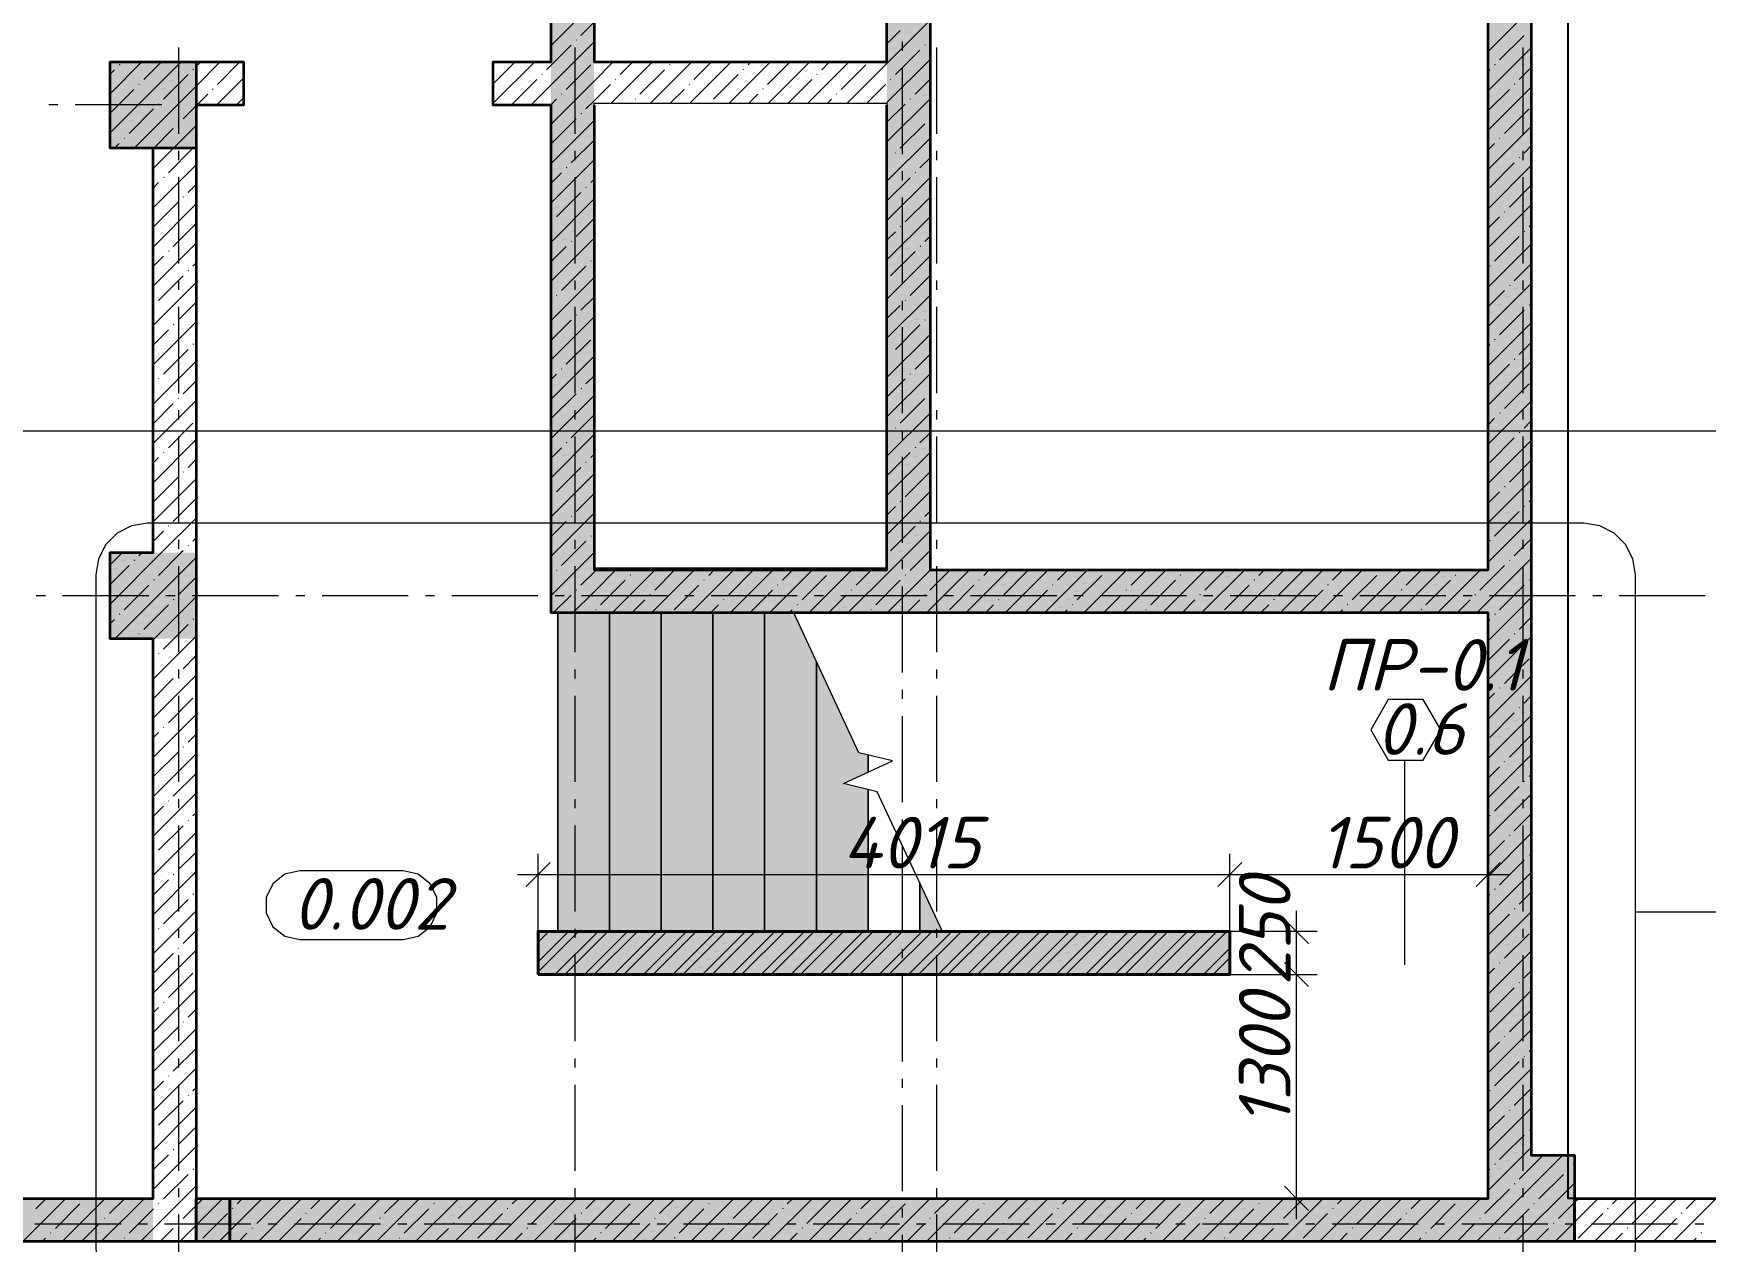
# Model space of a CAD drawing. Header units: millimetres. Extents: x -81576 to 1046824, y -248937 to 691537.
# Drawn here: x 104442 to 114148, y 651940 to 658957 of the extents above; entities that cross this region are included whole.
import ezdxf

# ---------------------------------------------------------------- set-up
doc = ezdxf.new("R2010")
doc.units = ezdxf.units.MM
doc.layers.add('PDF _Геометрия', color=7, linetype='Continuous', true_color=0x1d1d1d)
doc.layers.add('PDF _Сплошная заливка', color=7, linetype='Continuous', true_color=0xffffff)
doc.layers.add('PDF _Текст', color=7, linetype='Continuous')
doc.styles.add('PDF ISOCPEUR Italic', font='isocpeui.ttf')

msp = doc.modelspace()

# ---------------------------------------------------------------- hatches: boundary and pattern name
at = {"layer": 'PDF _Сплошная заливка', "true_color": 0x636466, "transparency": 33554559}
for points in [[(107696, 655591.1), (107696, 659941.1), (107446, 659941.1), (107446, 655591.1)], [(109396, 655841.1), (109646, 655841.1), (109646, 659941.1), (109396, 659941.1)], [(113136, 655841.1), (113136, 659691.1), (112886, 659691.1), (112886, 655841.1)], [(104886, 658290.8), (105386, 658290.8), (105386, 658790.8), (104886, 658790.8)], [(104886, 655441.1), (105386, 655441.1), (105386, 655941.1), (104886, 655941.1)], [(113136, 655591.1), (113136, 655841.1), (107696, 655841.1), (107696, 655591.1)], [(107486, 653741.1), (107786, 653741.1), (107786, 655591.1), (107486, 655591.1)], [(107786, 653741.1), (108086, 653741.1), (108086, 655591.1), (107786, 655591.1)], [(108086, 653741.1), (108386, 653741.1), (108386, 655591.1), (108086, 655591.1)], [(108686, 653741.1), (108686, 655591.1), (108386, 655591.1), (108386, 653741.1)], [(108686, 653741.1), (108986, 653741.1), (108986, 655309.5), (108854.6, 655591.1), (108686, 655591.1)], [(113136, 652441.1), (113136, 655591.1), (112886, 655591.1), (112886, 652441.1)], [(109286, 653741.1), (109286, 654565.7), (109144.4, 654600.1), (109286, 654666.1), (109286, 654766.6), (109233.2, 654779.4), (108986, 655309.5), (108986, 653741.1)], [(109717.3, 653741.1), (109586, 654022.7), (109586, 653741.1)], [(107371, 653491.1), (111386, 653491.1), (111386, 653741.1), (107371, 653741.1)], [(112886, 651941.1), (113386, 651941.1), (113386, 652441.1), (112886, 652441.1)], [(105136, 651941.1), (105136, 652191.1), (97636, 652191.1), (97636, 651941.1)], [(105581, 651941.1), (105581, 652191.1), (105386, 652191.1), (105386, 651941.1)], [(112886, 651941.1), (112886, 652191.1), (105581, 652191.1), (105581, 651941.1)]]:
    msp.add_hatch(color=251, dxfattribs=at).paths.add_polyline_path(points)

# ---------------------------------------------------------------- linework, layer by layer
msp.add_lwpolyline([(120536, 652191.1), (113350.8, 652191.1), (113350.8, 682240), (120536, 682240)], close=True)
at = {"layer": 'PDF _Геометрия', "color": 7, "lineweight": 35}
for points in [[(105136, 658790.8), (105386, 658790.8), (105661, 658790.8), (105661, 658540.8), (105386, 658540.8), (105386, 655941.1), (105386, 655441.1), (105386, 651941.1), (105136, 651941.1), (97636, 651941.1), (97386, 651941.1), (97386, 669191.1)], [(97636, 663940.8), (97636, 652191.1), (105136, 652191.1), (105136, 655441.1), (104886, 655441.1), (104886, 655941.1), (105136, 655941.1), (105136, 658290.8)], [(113136, 659691.1), (113136, 655841.1), (113136, 655591.1), (113136, 652441.1), (113386, 652441.1), (113386, 651941.1), (112886, 651941.1), (105581, 651941.1), (105581, 652191.1), (105581, 651941.1), (105386, 651941.1), (105386, 652191.1), (105581, 652191.1), (112886, 652191.1), (112886, 652441.1), (112886, 655591.1), (107696, 655591.1), (107446, 655591.1), (107446, 658540.8), (107111, 658540.8), (107111, 658790.8), (107446, 658790.8), (107446, 659941.1)], [(107696, 659941.1), (107696, 658790.8), (109396, 658790.8), (109396, 659941.1)], [(107696, 658540.8), (107696, 655841.1), (109396, 655841.1), (109396, 658540.8)], [(162661, 651941.1), (145586, 651941.1), (145086, 651941.1), (145036, 651941.1), (144536, 651941.1), (113386, 651941.1), (113386, 652191.1), (123336, 652191.1)]]:
    msp.add_lwpolyline(points, dxfattribs=at)
at = {"layer": 'PDF _Геометрия', "color": 7, "lineweight": 9}
for points in [[(97388, 663940.8), (97388, 651941.1), (162404, 651941.1), (174336, 651941.1), (174336, 651839.1), (174336, 651831.1), (174336, 639691.1), (174234, 639691.1), (174234, 639693.1)], [(105286, 658374), (105286, 658874)], [(107586, 658374), (107586, 658874)], [(109486, 658856.1), (109486, 658909)], [(109686, 658374), (109686, 658874)], [(113086, 658874), (113086, 658374)], [(109486, 658256.1), (109486, 658756.1)], [(104583.9, 658541.1), (104531, 658541.1)], [(105186, 658541.1), (104683.9, 658541.1)], [(105286, 658221.1), (105286, 658274)], [(107586, 658221.1), (107586, 658274)], [(109686, 658221.1), (109686, 658274)], [(113086, 658274), (113086, 658221.1)], [(105286, 657621.1), (105286, 658121.1)], [(107586, 657621.1), (107586, 658121.1)], [(109486, 658103.2), (109486, 658156.1)], [(109686, 657621.1), (109686, 658121.1)], [(113086, 658121.1), (113086, 657621.1)], [(109486, 657503.2), (109486, 658003.2)], [(105286, 657468.2), (105286, 657521.1)], [(107586, 657468.2), (107586, 657521.1)], [(109686, 657468.2), (109686, 657521.1)], [(113086, 657521.1), (113086, 657468.2)], [(109486, 657350.3), (109486, 657403.2)], [(105286, 656868.2), (105286, 657368.2)], [(107586, 656868.2), (107586, 657368.2)], [(109686, 656868.2), (109686, 657368.2)], [(113086, 657368.2), (113086, 656868.2)], [(109486, 656750.3), (109486, 657250.3)], [(105286, 656715.3), (105286, 656768.2)], [(107586, 656715.3), (107586, 656768.2)], [(109686, 656715.3), (109686, 656768.2)], [(113086, 656768.2), (113086, 656715.3)], [(105286, 656115.3), (105286, 656615.3)], [(107586, 656115.3), (107586, 656615.3)], [(109486, 656597.4), (109486, 656650.3)], [(109686, 656115.3), (109686, 656615.3)], [(113086, 656615.3), (113086, 656115.3)], [(109486, 655997.4), (109486, 656497.4)], [(105286, 655962.4), (105286, 656015.3)], [(107586, 655962.4), (107586, 656015.3)], [(109686, 655962.4), (109686, 656015.3)], [(113086, 656015.3), (113086, 655962.4)], [(105286, 655362.4), (105286, 655862.4)], [(107586, 655362.4), (107586, 655862.4)], [(109486, 655844.4), (109486, 655897.4)], [(109686, 655362.4), (109686, 655862.4)], [(113086, 655862.4), (113086, 655362.4)], [(109486, 655244.4), (109486, 655744.4)], [(104510.9, 655691.1), (104458, 655691.1)], [(105110.9, 655691.1), (104610.9, 655691.1)], [(105263.8, 655691.1), (105210.9, 655691.1)], [(105863.8, 655691.1), (105363.8, 655691.1)], [(106016.7, 655691.1), (105963.8, 655691.1)], [(106616.7, 655691.1), (106116.7, 655691.1)], [(106769.6, 655691.1), (106716.7, 655691.1)], [(107369.6, 655691.1), (106869.6, 655691.1)], [(107522.5, 655691.1), (107469.6, 655691.1)], [(108122.5, 655691.1), (107622.5, 655691.1)], [(108275.5, 655691.1), (108222.5, 655691.1)], [(108875.5, 655691.1), (108375.5, 655691.1)], [(109028.4, 655691.1), (108975.5, 655691.1)], [(109628.4, 655691.1), (109128.4, 655691.1)], [(109781.3, 655691.1), (109728.4, 655691.1)], [(110381.3, 655691.1), (109881.3, 655691.1)], [(110534.2, 655691.1), (110481.3, 655691.1)], [(111134.2, 655691.1), (110634.2, 655691.1)], [(111287.1, 655691.1), (111234.2, 655691.1)], [(111887.1, 655691.1), (111387.1, 655691.1)], [(112040, 655691.1), (111987.1, 655691.1)], [(112640, 655691.1), (112140, 655691.1)], [(112793, 655691.1), (112740, 655691.1)], [(113393, 655691.1), (112893, 655691.1)], [(113545.9, 655691.1), (113493, 655691.1)], [(114145.9, 655691.1), (113645.9, 655691.1)], [(107486, 653741.1), (107486, 655591.1), (107486, 653741.1), (107786, 653741.1), (108086, 653741.1), (108386, 653741.1), (108686, 653741.1), (108986, 653741.1), (109286, 653741.1), (109586, 653741.1), (109717.3, 653741.1), (109338.8, 654552.8), (109144.4, 654600.1), (109427.6, 654732.1), (109233.2, 654779.4), (108854.6, 655591.1), (108686, 655591.1), (108386, 655591.1), (108086, 655591.1), (107786, 655591.1), (107696, 655591.1)], [(105286, 655209.4), (105286, 655262.4)], [(107586, 655209.4), (107586, 655262.4)], [(109686, 655209.4), (109686, 655262.4)], [(113086, 655262.4), (113086, 655209.4)], [(105286, 654609.4), (105286, 655109.4)], [(107586, 654609.4), (107586, 655109.4)], [(109486, 655091.5), (109486, 655144.4)], [(109686, 654609.4), (109686, 655109.4)], [(113086, 655109.4), (113086, 654609.4)], [(109486, 654491.5), (109486, 654991.5)], [(112402.2, 653547.8), (112402.2, 654735.3)], [(105286, 654456.5), (105286, 654509.4)], [(107586, 654456.5), (107586, 654509.4)], [(109686, 654456.5), (109686, 654509.4)], [(113086, 654509.4), (113086, 654456.5)], [(109486, 654338.6), (109486, 654391.5)], [(105286, 653856.5), (105286, 654356.5)], [(107586, 653856.5), (107586, 654356.5)], [(109686, 653856.5), (109686, 654356.5)], [(113086, 654356.5), (113086, 653856.5)], [(107371, 653741.1), (107371, 654072.2), (107371, 654192.2)], [(109486, 653738.6), (109486, 654238.6)], [(111893.5, 653741.1), (111773.5, 653741.1), (111386, 653741.1), (111386, 654072.2), (111386, 654192.2)], [(107441, 654142.2), (107371, 654072.2), (107301, 654002.2)], [(111456, 654142.2), (111386, 654072.2), (111316, 654002.2)], [(112956, 654142.2), (112886, 654072.2), (112816, 654002.2)], [(112886, 654171.1), (112886, 654072.2), (112886, 653952.2)], [(107251, 654072.2), (111386, 654072.2), (113006, 654072.2)], [(111703.5, 653811.1), (111773.5, 653741.1), (111843.5, 653671.1)], [(111773.5, 652071.1), (111773.5, 653491.1), (111773.5, 653861.1)], [(105286, 653703.6), (105286, 653756.5)], [(107586, 653703.6), (107586, 653756.5)], [(109686, 653703.6), (109686, 653756.5)], [(113086, 653756.5), (113086, 653703.6)], [(105286, 653103.6), (105286, 653603.6)], [(107586, 653103.6), (107586, 653603.6)], [(109486, 653585.7), (109486, 653638.6)], [(109686, 653103.6), (109686, 653603.6)], [(113086, 653603.6), (113086, 653103.6)], [(111703.5, 653561.1), (111773.5, 653491.1), (111843.5, 653421.1)], [(109486, 652985.7), (109486, 653485.7)], [(111386, 653491.1), (111773.5, 653491.1), (111893.5, 653491.1)], [(105286, 652950.7), (105286, 653003.6)], [(107586, 652950.7), (107586, 653003.6)], [(109686, 652950.7), (109686, 653003.6)], [(113086, 653003.6), (113086, 652950.7)], [(105286, 652350.7), (105286, 652850.7)], [(107586, 652350.7), (107586, 652850.7)], [(109486, 652832.8), (109486, 652885.7)], [(109686, 652350.7), (109686, 652850.7)], [(113086, 652850.7), (113086, 652350.7)], [(109486, 652232.8), (109486, 652732.8)], [(105286, 652197.8), (105286, 652250.7)], [(107586, 652197.8), (107586, 652250.7)], [(109686, 652197.8), (109686, 652250.7)], [(111703.5, 652261.1), (111773.5, 652191.1), (111843.5, 652121.1)], [(113086, 652250.7), (113086, 652197.8)], [(111674.5, 652191.1), (111773.5, 652191.1), (111893.5, 652191.1)], [(105286, 651597.8), (105286, 652097.8)], [(107586, 651597.8), (107586, 652097.8)], [(109486, 652079.9), (109486, 652132.8)], [(109686, 651597.8), (109686, 652097.8)], [(113086, 652097.8), (113086, 651597.8)], [(104950.3, 652041.1), (104450.3, 652041.1)], [(105103.2, 652041.1), (105050.3, 652041.1)], [(105703.2, 652041.1), (105203.2, 652041.1)], [(105856.1, 652041.1), (105803.2, 652041.1)], [(106456.1, 652041.1), (105956.1, 652041.1)], [(106609.1, 652041.1), (106556.1, 652041.1)], [(107209, 652041.1), (106709, 652041.1)], [(107362, 652041.1), (107309, 652041.1)], [(107962, 652041.1), (107462, 652041.1)], [(108114.9, 652041.1), (108062, 652041.1)], [(108714.9, 652041.1), (108214.9, 652041.1)], [(108867.8, 652041.1), (108814.9, 652041.1)], [(109467.8, 652041.1), (108967.8, 652041.1)], [(109486, 651479.9), (109486, 651979.9)], [(109620.7, 652041.1), (109567.8, 652041.1)], [(110220.7, 652041.1), (109720.7, 652041.1)], [(110373.6, 652041.1), (110320.7, 652041.1)], [(110973.6, 652041.1), (110473.6, 652041.1)], [(111126.6, 652041.1), (111073.6, 652041.1)], [(111726.6, 652041.1), (111226.6, 652041.1)], [(111879.5, 652041.1), (111826.6, 652041.1)], [(112479.5, 652041.1), (111979.5, 652041.1)], [(112632.4, 652041.1), (112579.5, 652041.1)], [(113232.4, 652041.1), (112732.4, 652041.1)], [(113385.3, 652041.1), (113332.4, 652041.1)], [(113985.3, 652041.1), (113485.3, 652041.1)], [(114138.2, 652041.1), (114085.3, 652041.1)]]:
    msp.add_lwpolyline(points, dxfattribs=at)
at = {"layer": 'PDF _Геометрия', "color": 7, "lineweight": 35}
for points in [[(112886, 659691.1), (109646, 659691.1), (109646, 655841.1), (112886, 655841.1)], [(105386, 658790.8), (105386, 658290.8), (104886, 658290.8), (104886, 658790.8)]]:
    msp.add_lwpolyline(points, close=True, dxfattribs=at)
at = {"layer": 'PDF _Геометрия', "lineweight": 9}
for points in [[(107696, 659135.6), (107446, 658885.6)], [(113136, 659101.2), (112886, 658851.2)], [(107696, 659021.6), (107619.8, 658945.4)], [(109646, 659032.7), (109396, 658782.7), (109164.4, 658551.1)], [(109473.1, 658973.9), (109396, 658896.8)], [(113094.2, 658945.4), (112951.7, 658802.9)], [(107696, 658907.5), (107446, 658657.5), (107329.2, 658540.8)], [(107562.8, 658888.4), (107446, 658771.6), (107420.3, 658745.8)], [(107593.7, 658919.3), (107591.3, 658916.9)], [(109587.2, 658859.9), (109444.6, 658717.3)], [(109618.1, 658890.8), (109615.7, 658888.4)], [(109646, 658918.7), (109644.2, 658916.9)], [(113136, 658873.1), (112886, 658623.1)], [(105070.1, 658790.8), (104886, 658606.6)], [(105298.2, 658790.8), (104886, 658378.5)], [(104942.1, 658776.7), (104939.7, 658774.3)], [(105526.3, 658790.8), (105386, 658650.4), (105026.3, 658290.8)], [(105184.2, 658790.8), (105082.2, 658688.8)], [(105369.7, 658748.2), (105367.4, 658745.8)], [(105412.3, 658790.8), (105395.9, 658774.3)], [(105640.4, 658790.8), (105509.9, 658660.3)], [(107123, 658790.8), (107111, 658778.7)], [(107351.1, 658790.8), (107111, 658550.6)], [(107237.1, 658790.8), (107111, 658664.7)], [(107807.3, 658790.8), (107696, 658679.4), (107446, 658429.4)], [(107676.9, 658774.3), (107534.3, 658631.8)], [(108035.4, 658790.8), (107795.8, 658551.1)], [(107921.4, 658790.8), (107847.9, 658717.3)], [(108263.5, 658790.8), (108023.9, 658551.1)], [(108135.4, 658776.7), (108133.1, 658774.3)], [(108491.6, 658790.8), (108252, 658551.1)], [(108377.6, 658790.8), (108275.6, 658688.8)], [(108719.7, 658790.8), (108480.1, 658551.1)], [(108563.1, 658748.2), (108560.8, 658745.8)], [(108605.7, 658790.8), (108589.3, 658774.3)], [(108833.8, 658790.8), (108703.3, 658660.3)], [(108947.8, 658790.8), (108708.2, 658551.1)], [(109175.9, 658790.8), (108936.3, 658551.1)], [(109061.9, 658790.8), (109016.9, 658745.8)], [(109273.6, 658774.3), (109131, 658631.8)], [(109646, 658804.6), (109396, 658554.6), (109392.5, 658551.1)], [(112925.5, 658776.7), (112923.1, 658774.3)], [(113136, 658759.1), (113065.7, 658688.8)], [(104911.2, 658745.8), (104886, 658720.6)], [(105056.1, 658662.7), (105053.7, 658660.3)], [(105338.9, 658717.3), (105196.3, 658574.8)], [(105661, 658697.3), (105504.4, 658540.8)], [(107363.2, 658688.8), (107220.7, 658546.2)], [(107394.1, 658719.7), (107391.7, 658717.3)], [(107790.9, 658660.3), (107696, 658565.4), (107648.4, 658517.7)], [(107821.8, 658691.2), (107819.4, 658688.8)], [(108104.6, 658745.8), (107962, 658603.3)], [(108249.5, 658662.7), (108247.1, 658660.3)], [(108532.2, 658717.3), (108389.7, 658574.8)], [(108959.9, 658688.8), (108822.2, 658551.1)], [(108990.8, 658719.7), (108988.4, 658717.3)], [(109387.6, 658660.3), (109278.4, 658551.1)], [(109418.5, 658691.2), (109416.1, 658688.8)], [(109646, 658690.6), (109558.7, 658603.3)], [(112894.6, 658745.8), (112886, 658737.2)], [(113039.6, 658662.7), (113037.2, 658660.3)], [(105025.2, 658631.8), (104886, 658492.5)], [(105452.9, 658603.3), (105390.4, 658540.8)], [(105483.8, 658634.2), (105481.4, 658631.8)], [(105661, 658583.2), (105624, 658546.2)], [(107477.3, 658574.8), (107446, 658543.5), (107443.3, 658540.8)], [(107508.2, 658605.6), (107505.8, 658603.3)], [(107935.8, 658577.1), (107933.5, 658574.8)], [(108218.6, 658631.8), (108137.9, 658551.1)], [(108646.3, 658603.3), (108594.1, 658551.1)], [(108677.2, 658634.2), (108674.8, 658631.8)], [(109074, 658574.8), (109050.3, 658551.1)], [(109104.9, 658605.6), (109102.5, 658603.3)], [(109646, 658576.5), (109396, 658326.5)], [(109532.5, 658577.1), (109530.2, 658574.8)], [(113136, 658645), (112886, 658395)], [(113008.7, 658631.8), (112886, 658509.1)], [(105139.3, 658517.7), (104996.7, 658375.2)], [(105170.2, 658548.6), (105167.8, 658546.2)], [(105386, 658536.3), (105310.3, 658460.7)], [(107591.3, 658460.7), (107448.8, 658318.1)], [(107622.2, 658491.6), (107619.8, 658489.2)], [(109501.7, 658546.2), (109396, 658440.6)], [(109646, 658462.5), (109644.2, 658460.7)], [(113122.7, 658517.7), (112980.2, 658375.2)], [(105386, 658422.3), (105254.4, 658290.8), (105136, 658172.3)], [(105253.3, 658403.7), (105140.4, 658290.8), (105136, 658286.3)], [(105284.2, 658434.6), (105281.8, 658432.2)], [(107696, 658451.3), (107446, 658201.3)], [(109615.7, 658432.2), (109473.1, 658289.6)], [(113136, 658416.9), (112886, 658166.9)], [(104939.7, 658318.1), (104912.3, 658290.8)], [(104970.6, 658349), (104968.2, 658346.7)], [(105367.4, 658289.6), (105224.8, 658147.1)], [(107696, 658337.3), (107562.8, 658204.1)], [(109646, 658348.4), (109396, 658098.4)], [(109447, 658263.5), (109444.6, 658261.1)], [(112923.1, 658318.1), (112886, 658281)], [(112954, 658349), (112951.7, 658346.7)], [(113136, 658302.9), (113094.2, 658261.1)], [(105386, 658194.2), (105136, 657944.2)], [(107696, 658223.2), (107446, 657973.2)], [(107536.7, 658178), (107534.3, 658175.6)], [(109646, 658234.4), (109587.2, 658175.6)], [(113136, 658188.8), (112886, 657938.8)], [(113037.2, 658204.1), (112894.6, 658061.5)], [(113068.1, 658235), (113065.7, 658232.6)], [(105167.8, 658090), (105136, 658058.2)], [(105198.7, 658120.9), (105196.3, 658118.6)], [(105386, 658080.1), (105338.9, 658033)], [(107505.8, 658147.1), (107446, 658087.3)], [(107696, 658109.2), (107676.9, 658090)], [(109646, 658120.3), (109396, 657870.3)], [(109530.2, 658118.6), (109396, 657984.4)], [(109561.1, 658149.4), (109558.7, 658147.1)], [(113136, 658074.8), (113008.7, 657947.5)], [(105281.8, 657976), (105139.3, 657833.4)], [(105312.7, 658006.9), (105310.3, 658004.5)], [(107696, 657995.1), (107446, 657745.1)], [(107619.8, 658033), (107477.3, 657890.5)], [(107650.7, 658063.9), (107648.4, 658061.5)], [(109644.2, 658004.5), (109501.7, 657861.9)], [(105386, 657966.1), (105136, 657716.1)], [(107696, 657881.1), (107591.3, 657776.4)], [(109646, 657892.2), (109396, 657642.2)], [(113136, 657960.7), (112886, 657710.7)], [(112951.7, 657890.5), (112886, 657824.8)], [(112982.5, 657921.3), (112980.2, 657919)], [(105386, 657852), (105253.3, 657719.4)], [(107451.1, 657864.3), (107448.8, 657861.9)], [(109444.6, 657804.9), (109396, 657756.3)], [(109475.5, 657835.8), (109473.1, 657833.4)], [(109646, 657778.2), (109615.7, 657747.9)], [(113065.7, 657776.4), (112923.1, 657633.9)], [(113096.6, 657807.3), (113094.2, 657804.9)], [(113136, 657846.7), (113122.7, 657833.4)], [(105386, 657738), (105136, 657488)], [(105227.2, 657693.2), (105224.8, 657690.9)], [(107696, 657767), (107446, 657517)], [(107534.3, 657719.4), (107446, 657631.1)], [(107565.2, 657750.3), (107562.8, 657747.9)], [(109558.7, 657690.9), (109416.1, 657548.3)], [(109589.6, 657721.8), (109587.2, 657719.4)], [(113136, 657732.6), (112886, 657482.6)], [(105196.3, 657662.4), (105136, 657602)], [(105386, 657623.9), (105367.4, 657605.3)], [(107648.4, 657605.3), (107505.8, 657462.8)], [(107679.2, 657636.2), (107676.9, 657633.9)], [(109646, 657664.1), (109396, 657414.1)], [(112897, 657607.7), (112894.6, 657605.3)], [(113136, 657618.6), (113037.2, 657519.8)], [(105386, 657509.9), (105136, 657259.9)], [(105310.3, 657548.3), (105167.8, 657405.8)], [(105341.2, 657579.2), (105338.9, 657576.8)], [(107696, 657538.9), (107446, 657288.9)], [(109646, 657550.1), (109530.2, 657434.3)], [(113136, 657504.6), (112886, 657254.6)], [(113011, 657493.7), (113008.7, 657491.3)], [(105386, 657395.8), (105281.8, 657291.7)], [(107448.8, 657405.8), (107446, 657403)], [(107479.7, 657436.6), (107477.3, 657434.3)], [(107696, 657424.9), (107619.8, 657348.7)], [(109646, 657436), (109396, 657186)], [(109504, 657408.1), (109501.7, 657405.8)], [(112980.2, 657462.8), (112886, 657368.6)], [(105141.6, 657379.6), (105139.3, 657377.2)], [(107696, 657310.8), (107446, 657060.8)], [(107562.8, 657291.7), (107446, 657174.9)], [(107593.7, 657322.6), (107591.3, 657320.2)], [(109473.1, 657377.2), (109396, 657300.1)], [(109618.1, 657294.1), (109615.7, 657291.7)], [(109646, 657322), (109644.2, 657320.2)], [(113094.2, 657348.7), (112951.7, 657206.2)], [(113125.1, 657379.6), (113122.7, 657377.2)], [(105386, 657281.8), (105136, 657031.8)], [(105224.8, 657234.7), (105136, 657145.8)], [(105255.7, 657265.6), (105253.3, 657263.2)], [(109646, 657207.9), (109396, 656957.9)], [(109587.2, 657263.2), (109444.6, 657120.6)], [(113136, 657276.5), (112886, 657026.5)], [(105338.9, 657120.6), (105196.3, 656978.1)], [(105369.7, 657151.5), (105367.4, 657149.1)], [(107676.9, 657177.7), (107534.3, 657035.1)], [(112894.6, 657149.1), (112886, 657140.5)], [(112925.5, 657180), (112923.1, 657177.7)], [(113136, 657162.4), (113065.7, 657092.1)], [(105386, 657053.7), (105136, 656803.7)], [(107696, 657082.7), (107446, 656832.7)], [(107508.2, 657008.9), (107505.8, 657006.6)], [(109646, 657093.9), (109558.7, 657006.6)], [(113136, 657048.4), (112886, 656798.4)], [(113008.7, 657035.1), (112886, 656912.4)], [(113039.6, 657066), (113037.2, 657063.6)], [(105139.3, 656921), (105136, 656917.8)], [(105170.2, 656951.9), (105167.8, 656949.6)], [(105386, 656939.7), (105310.3, 656864)], [(107477.3, 656978.1), (107446, 656946.8)], [(107696, 656968.7), (107648.4, 656921)], [(109646, 656979.8), (109396, 656729.8)], [(109501.7, 656949.6), (109396, 656843.9)], [(109532.5, 656980.4), (109530.2, 656978.1)], [(113122.7, 656921), (112980.2, 656778.5)], [(105386, 656825.6), (105136, 656575.6)], [(105253.3, 656807), (105136, 656689.7)], [(105284.2, 656837.9), (105281.8, 656835.5)], [(107696, 656854.6), (107446, 656604.6)], [(107591.3, 656864), (107448.8, 656721.5)], [(107622.2, 656894.9), (107619.8, 656892.5)], [(109615.7, 656835.5), (109473.1, 656692.9)], [(109646, 656865.8), (109644.2, 656864)], [(113136, 656820.3), (112886, 656570.3)], [(107696, 656740.6), (107562.8, 656607.4)], [(109646, 656751.7), (109396, 656501.7)], [(112923.1, 656721.5), (112886, 656684.3)], [(112954, 656752.3), (112951.7, 656750)], [(105367.4, 656692.9), (105224.8, 656550.4)], [(107696, 656626.5), (107446, 656376.5)], [(109447, 656666.8), (109444.6, 656664.4)], [(109646, 656637.7), (109587.2, 656578.9)], [(113068.1, 656638.3), (113065.7, 656635.9)], [(113136, 656706.2), (113094.2, 656664.4)], [(105386, 656597.5), (105136, 656347.5)], [(105198.7, 656524.2), (105196.3, 656521.9)], [(107505.8, 656550.4), (107446, 656490.6)], [(107536.7, 656581.3), (107534.3, 656578.9)], [(109646, 656523.6), (109396, 656273.6)], [(109530.2, 656521.9), (109396, 656387.7)], [(109561.1, 656552.8), (109558.7, 656550.4)], [(113136, 656592.2), (112886, 656342.2)], [(113037.2, 656607.4), (112894.6, 656464.8)], [(105167.8, 656493.4), (105136, 656461.6)], [(105386, 656483.5), (105338.9, 656436.3)], [(107619.8, 656436.3), (107477.3, 656293.8)], [(107650.7, 656467.2), (107648.4, 656464.8)], [(107696, 656512.5), (107676.9, 656493.4)], [(113136, 656478.1), (113008.7, 656350.8)], [(105386, 656369.4), (105136, 656119.4)], [(105281.8, 656379.3), (105139.3, 656236.7)], [(105312.7, 656410.2), (105310.3, 656407.8)], [(107696, 656398.4), (107446, 656148.4)], [(109644.2, 656407.8), (109501.7, 656265.3)], [(113136, 656364.1), (112886, 656114.1)], [(112982.5, 656324.7), (112980.2, 656322.3)], [(105386, 656255.4), (105253.3, 656122.7)], [(107451.1, 656267.6), (107448.8, 656265.3)], [(107696, 656284.4), (107591.3, 656179.7)], [(109646, 656295.5), (109396, 656045.5)], [(109475.5, 656239.1), (109473.1, 656236.7)], [(112951.7, 656293.8), (112886, 656228.1)], [(113136, 656250), (113122.7, 656236.7)], [(105386, 656141.3), (105185.8, 655941.1), (104886, 655641.3)], [(107696, 656170.3), (107446, 655920.3)], [(107565.2, 656153.6), (107562.8, 656151.2)], [(109444.6, 656208.2), (109396, 656159.6)], [(109646, 656181.5), (109615.7, 656151.2)], [(113136, 656136), (112886, 655886)], [(113065.7, 656179.7), (112923.1, 656037.2)], [(113096.6, 656210.6), (113094.2, 656208.2)], [(105196.3, 656065.7), (105136, 656005.4)], [(105227.2, 656096.6), (105224.8, 656094.2)], [(107534.3, 656122.7), (107446, 656034.4)], [(107679.2, 656039.5), (107676.9, 656037.2)], [(109646, 656067.4), (109419.7, 655841.1), (109169.7, 655591.1)], [(109558.7, 656094.2), (109416.1, 655951.6)], [(109589.6, 656125.1), (109587.2, 656122.7)], [(104957.7, 655941.1), (104886, 655869.4)], [(105071.7, 655941.1), (105053.7, 655923.1)], [(105310.3, 655951.6), (105299.8, 655941.1), (105167.8, 655809.1)], [(105341.2, 655982.5), (105338.9, 655980.1)], [(105386, 656027.3), (105367.4, 656008.6)], [(107696, 655942.2), (107446, 655692.2)], [(107648.4, 656008.6), (107505.8, 655866.1)], [(109646, 655953.4), (109533.7, 655841.1), (109530.2, 655837.6)], [(112897, 656011), (112894.6, 656008.6)], [(113136, 656021.9), (113037.2, 655923.1)], [(104996.7, 655866.1), (104886, 655755.4)], [(105386, 655913.2), (104913.9, 655441.1)], [(105027.6, 655897), (105025.2, 655894.6)], [(107479.7, 655839.9), (107477.3, 655837.6)], [(107823, 655841.1), (107696, 655714.1), (107573, 655591.1)], [(107708.9, 655841.1), (107696, 655828.2), (107619.8, 655752)], [(108051.1, 655841.1), (107801.1, 655591.1)], [(107937, 655841.1), (107933.5, 655837.6)], [(108279.2, 655841.1), (108029.2, 655591.1)], [(108165.1, 655841.1), (108047.5, 655723.5)], [(108507.3, 655841.1), (108257.3, 655591.1)], [(108393.2, 655841.1), (108361.2, 655809.1)], [(108617.8, 655837.6), (108475.2, 655695)], [(108735.4, 655841.1), (108485.4, 655591.1)], [(108963.5, 655841.1), (108713.5, 655591.1)], [(108849.4, 655841.1), (108788.8, 655780.5)], [(109191.6, 655841.1), (108941.6, 655591.1)], [(109076.3, 655839.9), (109074, 655837.6)], [(109305.6, 655841.1), (109216.5, 655752)], [(109647.7, 655841.1), (109397.7, 655591.1)], [(109875.8, 655841.1), (109625.8, 655591.1)], [(109761.8, 655841.1), (109644.2, 655723.5)], [(110103.9, 655841.1), (109853.9, 655591.1)], [(109989.9, 655841.1), (109957.9, 655809.1)], [(110214.5, 655837.6), (110071.9, 655695)], [(110332, 655841.1), (110082, 655591.1)], [(110560.1, 655841.1), (110310.1, 655591.1)], [(110446.1, 655841.1), (110385.5, 655780.5)], [(110788.2, 655841.1), (110538.2, 655591.1)], [(110673, 655839.9), (110670.7, 655837.6)], [(111016.3, 655841.1), (110766.3, 655591.1)], [(110902.3, 655841.1), (110813.2, 655752)], [(111244.4, 655841.1), (110994.4, 655591.1)], [(111130.4, 655841.1), (111126.9, 655837.6)], [(111472.5, 655841.1), (111222.5, 655591.1)], [(111358.5, 655841.1), (111240.9, 655723.5)], [(111700.6, 655841.1), (111450.6, 655591.1)], [(111586.6, 655841.1), (111554.5, 655809.1)], [(111811.2, 655837.6), (111668.6, 655695)], [(111928.7, 655841.1), (111678.7, 655591.1)], [(112156.8, 655841.1), (111906.8, 655591.1)], [(112042.8, 655841.1), (111982.2, 655780.5)], [(112384.9, 655841.1), (112134.9, 655591.1)], [(112269.7, 655839.9), (112267.4, 655837.6)], [(112613, 655841.1), (112363, 655591.1)], [(112499, 655841.1), (112409.9, 655752)], [(112841.1, 655841.1), (112591.1, 655591.1)], [(112727.1, 655841.1), (112723.6, 655837.6)], [(113136, 655907.9), (113069.2, 655841.1), (112819.2, 655591.1)], [(112980.2, 655866.1), (112955.2, 655841.1), (112837.6, 655723.5)], [(113011, 655897), (113008.7, 655894.6)], [(105110.8, 655752), (104968.2, 655609.5)], [(105141.6, 655782.9), (105139.3, 655780.5)], [(105386, 655799.2), (105281.8, 655695)], [(107448.8, 655809.1), (107446, 655806.3)], [(107876.5, 655780.5), (107733.9, 655638)], [(107907.3, 655811.4), (107905, 655809.1)], [(108304.1, 655752), (108161.6, 655609.5)], [(108335, 655782.9), (108332.7, 655780.5)], [(108762.7, 655754.4), (108760.3, 655752)], [(109045.5, 655809.1), (108902.9, 655666.5)], [(109473.1, 655780.5), (109330.6, 655638)], [(109504, 655811.4), (109501.7, 655809.1)], [(109900.8, 655752), (109758.3, 655609.5)], [(109931.7, 655782.9), (109929.3, 655780.5)], [(110359.4, 655754.4), (110357, 655752)], [(110642.2, 655809.1), (110499.6, 655666.5)], [(111069.8, 655780.5), (110927.3, 655638)], [(111100.7, 655811.4), (111098.3, 655809.1)], [(111497.5, 655752), (111355, 655609.5)], [(111528.4, 655782.9), (111526, 655780.5)], [(111956.1, 655754.4), (111953.7, 655752)], [(112238.8, 655809.1), (112096.3, 655666.5)], [(112666.5, 655780.5), (112524, 655638)], [(112697.4, 655811.4), (112695, 655809.1)], [(113094.2, 655752), (112951.7, 655609.5)], [(113125.1, 655782.9), (113122.7, 655780.5)], [(105386, 655685.1), (105142, 655441.1), (105136, 655435.1)], [(105255.7, 655668.9), (105253.3, 655666.5)], [(107562.8, 655695), (107458.9, 655591.1)], [(107593.7, 655725.9), (107591.3, 655723.5)], [(107990.5, 655666.5), (107915.1, 655591.1)], [(108021.4, 655697.4), (108019, 655695)], [(108449.1, 655668.9), (108446.7, 655666.5)], [(108731.8, 655723.5), (108599.4, 655591.1)], [(108876.8, 655640.4), (108874.4, 655638)], [(109159.5, 655695), (109055.6, 655591.1)], [(109190.4, 655725.9), (109188, 655723.5)], [(109587.2, 655666.5), (109511.8, 655591.1)], [(109618.1, 655697.4), (109615.7, 655695)], [(110045.8, 655668.9), (110043.4, 655666.5)], [(110328.5, 655723.5), (110196.1, 655591.1)], [(110473.4, 655640.4), (110471.1, 655638)], [(110756.2, 655695), (110652.3, 655591.1)], [(110787.1, 655725.9), (110784.7, 655723.5)], [(111183.9, 655666.5), (111108.5, 655591.1)], [(111214.8, 655697.4), (111212.4, 655695)], [(111642.5, 655668.9), (111640.1, 655666.5)], [(111925.2, 655723.5), (111792.8, 655591.1)], [(112070.1, 655640.4), (112067.8, 655638)], [(112352.9, 655695), (112249, 655591.1)], [(112383.8, 655725.9), (112381.4, 655723.5)], [(112780.6, 655666.5), (112705.2, 655591.1)], [(112811.5, 655697.4), (112809.1, 655695)], [(113136, 655679.8), (113047.3, 655591.1), (112886, 655429.8)], [(104911.2, 655552.5), (104886, 655527.3)], [(104942.1, 655583.3), (104939.7, 655581)], [(105224.8, 655638), (105082.2, 655495.4)], [(105369.7, 655554.8), (105367.4, 655552.5)], [(107707.8, 655611.8), (107705.4, 655609.5)], [(108418.2, 655638), (108371.3, 655591.1)], [(108845.9, 655609.5), (108827.5, 655591.1)], [(109304.4, 655611.8), (109302.1, 655609.5)], [(110014.9, 655638), (109968, 655591.1)], [(110442.6, 655609.5), (110424.2, 655591.1)], [(110901.1, 655611.8), (110898.8, 655609.5)], [(111611.6, 655638), (111564.7, 655591.1)], [(112039.3, 655609.5), (112020.9, 655591.1)], [(112497.8, 655611.8), (112495.5, 655609.5)], [(112894.6, 655552.5), (112886, 655543.8)], [(112925.5, 655583.3), (112923.1, 655581)], [(113136, 655565.7), (113065.7, 655495.4)], [(105056.1, 655469.3), (105053.7, 655466.9)], [(105386, 655457), (105370.1, 655441.1), (105136, 655207)], [(105338.9, 655523.9), (105256, 655441.1), (105196.3, 655381.4)], [(113136, 655451.7), (112886, 655201.7)], [(113039.6, 655469.3), (113037.2, 655466.9)], [(105170.2, 655355.2), (105167.8, 655352.9)], [(113008.7, 655438.4), (112886, 655315.7)], [(105139.3, 655324.4), (105136, 655321.1)], [(105386, 655343), (105310.3, 655267.3)], [(113122.7, 655324.4), (112980.2, 655181.8)], [(105386, 655228.9), (105136, 654978.9)], [(105253.3, 655210.3), (105136, 655093)], [(105284.2, 655241.2), (105281.8, 655238.8)], [(113136, 655223.6), (112886, 654973.6)], [(112954, 655155.6), (112951.7, 655153.3)], [(105367.4, 655096.3), (105224.8, 654953.7)], [(112923.1, 655124.8), (112886, 655087.6)], [(113136, 655109.5), (113094.2, 655067.7)], [(105386, 655000.8), (105136, 654750.8)], [(113136, 654995.5), (112886, 654745.5)], [(113037.2, 655010.7), (112894.6, 654868.2)], [(113068.1, 655041.6), (113065.7, 655039.2)], [(105167.8, 654896.7), (105136, 654864.9)], [(105198.7, 654927.5), (105196.3, 654925.2)], [(105386, 654886.8), (105338.9, 654839.6)], [(113136, 654881.4), (113008.7, 654754.1)], [(105386, 654772.7), (105136, 654522.7)], [(105281.8, 654782.6), (105139.3, 654640.1)], [(105312.7, 654813.5), (105310.3, 654811.1)], [(113136, 654767.4), (112886, 654517.4)], [(112951.7, 654697.1), (112886, 654631.4)], [(112982.5, 654728), (112980.2, 654725.6)], [(105386, 654658.7), (105253.3, 654526)], [(113065.7, 654583), (112923.1, 654440.5)], [(113096.6, 654613.9), (113094.2, 654611.5)], [(113136, 654653.3), (113122.7, 654640.1)], [(105386, 654544.6), (105136, 654294.6)], [(105227.2, 654499.9), (105224.8, 654497.5)], [(113136, 654539.3), (112886, 654289.3)], [(105196.3, 654469), (105136, 654408.7)], [(105341.2, 654385.8), (105338.9, 654383.4)], [(105386, 654430.6), (105367.4, 654412)], [(112897, 654414.3), (112894.6, 654412)], [(113136, 654425.2), (113037.2, 654326.4)], [(105386, 654316.5), (105136, 654066.5)], [(105310.3, 654354.9), (105167.8, 654212.4)], [(113136, 654311.2), (112886, 654061.2)], [(113011, 654300.3), (113008.7, 654297.9)], [(105141.6, 654186.2), (105139.3, 654183.9)], [(105386, 654202.5), (105281.8, 654098.3)], [(112980.2, 654269.4), (112886, 654175.2)], [(113125.1, 654186.2), (113122.7, 654183.9)], [(105386, 654088.4), (105136, 653838.4)], [(113094.2, 654155.3), (112951.7, 654012.8)], [(105224.8, 654041.3), (105136, 653952.5)], [(105255.7, 654072.2), (105253.3, 654069.8)], [(113136, 654083.1), (112886, 653833.1)], [(105338.9, 653927.2), (105196.3, 653784.7)], [(105369.7, 653958.1), (105367.4, 653955.8)], [(112894.6, 653955.8), (112886, 653947.1)], [(112925.5, 653986.6), (112923.1, 653984.3)], [(113136, 653969), (113065.7, 653898.7)], [(105386, 653860.3), (105136, 653610.3)], [(113136, 653855), (112886, 653605)], [(113008.7, 653841.7), (112886, 653719)], [(113039.6, 653872.6), (113037.2, 653870.2)], [(105139.3, 653727.7), (105136, 653724.4)], [(105170.2, 653758.5), (105167.8, 653756.2)], [(105386, 653746.3), (105310.3, 653670.6)], [(113122.7, 653727.7), (112980.2, 653585.1)], [(105386, 653632.2), (105136, 653382.2)], [(105253.3, 653613.6), (105136, 653496.3)], [(105284.2, 653644.5), (105281.8, 653642.1)], [(113136, 653626.9), (112886, 653376.9)], [(112923.1, 653528.1), (112886, 653490.9)], [(112954, 653559), (112951.7, 653556.6)], [(113136, 653512.8), (113094.2, 653471)], [(105367.4, 653499.6), (105224.8, 653357)], [(113037.2, 653414), (112894.6, 653271.5)], [(113068.1, 653444.9), (113065.7, 653442.5)], [(105386, 653404.1), (105136, 653154.1)], [(105198.7, 653330.9), (105196.3, 653328.5)], [(113136, 653398.8), (112886, 653148.8)], [(105167.8, 653300), (105136, 653268.2)], [(105312.7, 653216.8), (105310.3, 653214.4)], [(105386, 653290.1), (105338.9, 653243)], [(113136, 653284.7), (113008.7, 653157.4)], [(105386, 653176), (105136, 652926)], [(105281.8, 653185.9), (105139.3, 653043.4)], [(113136, 653170.7), (112886, 652920.7)], [(112982.5, 653131.3), (112980.2, 653128.9)], [(105386, 653062), (105253.3, 652929.3)], [(112951.7, 653100.4), (112886, 653034.7)], [(113136, 653056.6), (113122.7, 653043.4)], [(105386, 652947.9), (105136, 652697.9)], [(113136, 652942.6), (112886, 652692.6)], [(113065.7, 652986.3), (112923.1, 652843.8)], [(113096.6, 653017.2), (113094.2, 653014.9)], [(105196.3, 652872.3), (105136, 652812)], [(105227.2, 652903.2), (105224.8, 652900.8)], [(105386, 652833.9), (105367.4, 652815.3)], [(113136, 652828.5), (113037.2, 652729.7)], [(105310.3, 652758.2), (105167.8, 652615.7)], [(105341.2, 652789.1), (105338.9, 652786.8)], [(112897, 652817.6), (112894.6, 652815.3)], [(105386, 652719.8), (105136, 652469.8)], [(113136, 652714.5), (112886, 652464.5)], [(112980.2, 652672.7), (112886, 652578.5)], [(113011, 652703.6), (113008.7, 652701.2)], [(105141.6, 652589.5), (105139.3, 652587.2)], [(105386, 652605.8), (105281.8, 652501.6)], [(113094.2, 652558.7), (112976.7, 652441.1), (112951.7, 652416.1)], [(113125.1, 652589.5), (113122.7, 652587.2)], [(105386, 652491.7), (105136, 652241.7)], [(105224.8, 652444.6), (105136, 652355.8)], [(105255.7, 652475.5), (105253.3, 652473.1)], [(113318.8, 652441.1), (112886, 652008.3), (112818.8, 651941.1)], [(113136, 652486.4), (113090.7, 652441.1), (112886, 652236.4)], [(113204.8, 652441.1), (113065.7, 652302)], [(105369.7, 652361.4), (105367.4, 652359.1)], [(112894.6, 652359.1), (112886, 652350.4)], [(112925.5, 652390), (112923.1, 652387.6)], [(113353.2, 652361.4), (113350.8, 652359.1)], [(113386, 652394.2), (113379.3, 652387.6)], [(105386, 652263.6), (105136, 652013.6), (105063.4, 651941.1)], [(105338.9, 652330.6), (105196.3, 652188)], [(113008.7, 652245), (112886, 652122.3), (112866.1, 652102.5)], [(113039.6, 652275.9), (113037.2, 652273.5)], [(113386, 652280.2), (113046.9, 651941.1)], [(113322.3, 652330.6), (113179.7, 652188)], [(104629.2, 652191.1), (104379.2, 651941.1)], [(104515.1, 652191.1), (104455, 652131)], [(104711.6, 652159.5), (104569, 652016.9)], [(104857.3, 652191.1), (104607.3, 651941.1)], [(104742.5, 652190.4), (104740.1, 652188)], [(105085.4, 652191.1), (104835.4, 651941.1)], [(104971.3, 652191.1), (104882.7, 652102.5)], [(105170.2, 652161.9), (105167.8, 652159.5)], [(105541.5, 652191.1), (105386, 652035.5), (105291.5, 651941.1)], [(105427.5, 652191.1), (105386, 652149.6), (105310.3, 652073.9)], [(105769.6, 652191.1), (105581, 652002.4), (105519.6, 651941.1)], [(105655.6, 652191.1), (105624, 652159.5)], [(105880.6, 652188), (105738, 652045.4)], [(105997.7, 652191.1), (105747.7, 651941.1)], [(106225.8, 652191.1), (105975.8, 651941.1)], [(106111.8, 652191.1), (106051.7, 652131)], [(106308.3, 652159.5), (106165.7, 652016.9)], [(106453.9, 652191.1), (106203.9, 651941.1)], [(106339.2, 652190.4), (106336.8, 652188)], [(106682, 652191.1), (106432, 651941.1)], [(106568, 652191.1), (106479.4, 652102.5)], [(106910.1, 652191.1), (106660.1, 651941.1)], [(106766.8, 652161.9), (106764.5, 652159.5)], [(106796.1, 652191.1), (106793, 652188)], [(107138.2, 652191.1), (106888.2, 651941.1)], [(107024.2, 652191.1), (106907, 652073.9)], [(107366.3, 652191.1), (107116.3, 651941.1)], [(107252.3, 652191.1), (107220.7, 652159.5)], [(107477.3, 652188), (107334.7, 652045.4)], [(107594.4, 652191.1), (107344.4, 651941.1)], [(107822.5, 652191.1), (107572.5, 651941.1)], [(107708.5, 652191.1), (107648.4, 652131)], [(107905, 652159.5), (107762.4, 652016.9)], [(108050.6, 652191.1), (107800.6, 651941.1)], [(107935.8, 652190.4), (107933.5, 652188)], [(108278.7, 652191.1), (108028.7, 651941.1)], [(108164.7, 652191.1), (108076, 652102.5)], [(108506.8, 652191.1), (108256.8, 651941.1)], [(108363.5, 652161.9), (108361.2, 652159.5)], [(108392.8, 652191.1), (108389.7, 652188)], [(108734.9, 652191.1), (108484.9, 651941.1)], [(108620.9, 652191.1), (108503.7, 652073.9)], [(108963, 652191.1), (108713, 651941.1)], [(108849, 652191.1), (108817.4, 652159.5)], [(109074, 652188), (108931.4, 652045.4)], [(109191.1, 652191.1), (108941.1, 651941.1)], [(109419.2, 652191.1), (109169.2, 651941.1)], [(109305.2, 652191.1), (109245, 652131)], [(109501.7, 652159.5), (109359.1, 652016.9)], [(109647.3, 652191.1), (109397.3, 651941.1)], [(109532.5, 652190.4), (109530.2, 652188)], [(109875.4, 652191.1), (109625.4, 651941.1)], [(109761.4, 652191.1), (109672.7, 652102.5)], [(110103.5, 652191.1), (109853.5, 651941.1)], [(109960.2, 652161.9), (109957.9, 652159.5)], [(109989.5, 652191.1), (109986.4, 652188)], [(110331.6, 652191.1), (110081.6, 651941.1)], [(110217.6, 652191.1), (110100.4, 652073.9)], [(110559.7, 652191.1), (110309.7, 651941.1)], [(110445.7, 652191.1), (110414.1, 652159.5)], [(110670.7, 652188), (110528.1, 652045.4)], [(110787.8, 652191.1), (110537.8, 651941.1)], [(111015.9, 652191.1), (110765.9, 651941.1)], [(110901.9, 652191.1), (110841.7, 652131)], [(111098.3, 652159.5), (110955.8, 652016.9)], [(111244, 652191.1), (110994, 651941.1)], [(111129.2, 652190.4), (111126.9, 652188)], [(111472.1, 652191.1), (111222.1, 651941.1)], [(111358.1, 652191.1), (111269.4, 652102.5)], [(111700.2, 652191.1), (111450.2, 651941.1)], [(111556.9, 652161.9), (111554.5, 652159.5)], [(111586.2, 652191.1), (111583.1, 652188)], [(111928.3, 652191.1), (111678.3, 651941.1)], [(111814.3, 652191.1), (111697.1, 652073.9)], [(112156.4, 652191.1), (111906.4, 651941.1)], [(112042.4, 652191.1), (112010.7, 652159.5)], [(112267.4, 652188), (112124.8, 652045.4)], [(112384.5, 652191.1), (112134.5, 651941.1)], [(112612.6, 652191.1), (112362.6, 651941.1)], [(112498.6, 652191.1), (112438.4, 652131)], [(112695, 652159.5), (112552.5, 652016.9)], [(112840.7, 652191.1), (112590.7, 651941.1)], [(112725.9, 652190.4), (112723.6, 652188)], [(113153.6, 652161.9), (113151.2, 652159.5)], [(113525, 652191.1), (113386, 652052.1), (113275, 651941.1)], [(113411, 652191.1), (113386, 652166.1), (113293.8, 652073.9)], [(113753.1, 652191.1), (113503.1, 651941.1)], [(113639.1, 652191.1), (113607.4, 652159.5)], [(113864, 652188), (113721.5, 652045.4)], [(113981.2, 652191.1), (113731.2, 651941.1)], [(114209.3, 652191.1), (113959.3, 651941.1)], [(114095.2, 652191.1), (114035.1, 652131)], [(104856.5, 652076.3), (104854.1, 652073.9)], [(105139.3, 652131), (105136, 652127.7), (104996.7, 651988.4)], [(105567, 652102.5), (105424.4, 651959.9)], [(105597.8, 652133.3), (105595.5, 652131)], [(105994.6, 652073.9), (105861.8, 651941.1)], [(106025.5, 652104.8), (106023.2, 652102.5)], [(106453.2, 652076.3), (106450.8, 652073.9)], [(106736, 652131), (106593.4, 651988.4)], [(107163.6, 652102.5), (107021.1, 651959.9)], [(107194.5, 652133.3), (107192.2, 652131)], [(107591.3, 652073.9), (107458.5, 651941.1)], [(107622.2, 652104.8), (107619.8, 652102.5)], [(108049.9, 652076.3), (108047.5, 652073.9)], [(108332.7, 652131), (108190.1, 651988.4)], [(108760.3, 652102.5), (108617.8, 651959.9)], [(108791.2, 652133.3), (108788.8, 652131)], [(109188, 652073.9), (109055.2, 651941.1)], [(109218.9, 652104.8), (109216.5, 652102.5)], [(109646.6, 652076.3), (109644.2, 652073.9)], [(109929.3, 652131), (109786.8, 651988.4)], [(110357, 652102.5), (110214.5, 651959.9)], [(110387.9, 652133.3), (110385.5, 652131)], [(110784.7, 652073.9), (110651.9, 651941.1)], [(110815.6, 652104.8), (110813.2, 652102.5)], [(111243.3, 652076.3), (111240.9, 652073.9)], [(111526, 652131), (111383.5, 651988.4)], [(111953.7, 652102.5), (111811.2, 651959.9)], [(111984.6, 652133.3), (111982.2, 652131)], [(112381.4, 652073.9), (112248.6, 651941.1)], [(112412.3, 652104.8), (112409.9, 652102.5)], [(112840, 652076.3), (112837.6, 652073.9)], [(113122.7, 652131), (112980.2, 651988.4)], [(113550.4, 652102.5), (113407.8, 651959.9)], [(113581.3, 652133.3), (113578.9, 652131)], [(113978.1, 652073.9), (113845.2, 651941.1)], [(114009, 652104.8), (114006.6, 652102.5)], [(104512, 651959.9), (104493.2, 651941.1)], [(104542.9, 651990.8), (104540.5, 651988.4)], [(104825.6, 652045.4), (104721.3, 651941.1)], [(104970.6, 651962.3), (104968.2, 651959.9)], [(105253.3, 652016.9), (105177.5, 651941.1)], [(105284.2, 652047.8), (105281.8, 652045.4)], [(105681, 651988.4), (105633.7, 651941.1)], [(105711.9, 652019.3), (105709.5, 652016.9)], [(106108.7, 651959.9), (106089.9, 651941.1)], [(106139.6, 651990.8), (106137.2, 651988.4)], [(106422.3, 652045.4), (106318, 651941.1)], [(106567.3, 651962.3), (106564.9, 651959.9)], [(106850, 652016.9), (106774.2, 651941.1)], [(106880.9, 652047.8), (106878.5, 652045.4)], [(107277.7, 651988.4), (107230.4, 651941.1)], [(107308.6, 652019.3), (107306.2, 652016.9)], [(107705.4, 651959.9), (107686.6, 651941.1)], [(107736.3, 651990.8), (107733.9, 651988.4)], [(108019, 652045.4), (107914.7, 651941.1)], [(108163.9, 651962.3), (108161.6, 651959.9)], [(108446.7, 652016.9), (108370.9, 651941.1)], [(108477.6, 652047.8), (108475.2, 652045.4)], [(108874.4, 651988.4), (108827.1, 651941.1)], [(108905.3, 652019.3), (108902.9, 652016.9)], [(109302.1, 651959.9), (109283.3, 651941.1)], [(109333, 651990.8), (109330.6, 651988.4)], [(109615.7, 652045.4), (109511.4, 651941.1)], [(109760.6, 651962.3), (109758.3, 651959.9)], [(110043.4, 652016.9), (109967.6, 651941.1)], [(110074.3, 652047.8), (110071.9, 652045.4)], [(110471.1, 651988.4), (110423.8, 651941.1)], [(110502, 652019.3), (110499.6, 652016.9)], [(110898.8, 651959.9), (110880, 651941.1)], [(110929.6, 651990.8), (110927.3, 651988.4)], [(111212.4, 652045.4), (111108.1, 651941.1)], [(111357.3, 651962.3), (111355, 651959.9)], [(111640.1, 652016.9), (111564.3, 651941.1)], [(111671, 652047.8), (111668.6, 652045.4)], [(112067.8, 651988.4), (112020.5, 651941.1)], [(112098.6, 652019.3), (112096.3, 652016.9)], [(112495.5, 651959.9), (112476.7, 651941.1)], [(112526.3, 651990.8), (112524, 651988.4)], [(112809.1, 652045.4), (112704.8, 651941.1)], [(112954, 651962.3), (112951.7, 651959.9)], [(113236.8, 652016.9), (113161, 651941.1)], [(113267.7, 652047.8), (113265.3, 652045.4)], [(113664.5, 651988.4), (113617.1, 651941.1)], [(113695.3, 652019.3), (113693, 652016.9)], [(114092.1, 651959.9), (114073.3, 651941.1)], [(114123, 651990.8), (114120.7, 651988.4)]]:
    msp.add_lwpolyline(points, dxfattribs=at)
at = {"layer": 'PDF _Геометрия', "color": 7, "lineweight": 9}
for points in [[(109396, 658551.1), (109396, 655851.1), (107696, 655851.1), (107696, 658551.1)], [(113740.3, 655812.3), (113725.6, 655905.1), (113683, 655988.7), (113616.6, 656055.1), (113533, 656097.7), (113440.3, 656112.3), (105103.5, 656112.3), (105010.8, 656097.7), (104927.2, 656055.1), (104860.8, 655988.7), (104818.2, 655905.1), (104803.5, 655812.3), (104803.5, 651896.2), (104818.2, 651803.5), (104860.8, 651719.9), (104927.2, 651653.5), (105010.8, 651610.9), (105103.5, 651596.2), (113440.3, 651596.2), (113533, 651610.9), (113616.6, 651653.5), (113683, 651719.9), (113725.6, 651803.5), (113740.3, 651896.2)], [(107786, 655591.1), (107786, 653741.1)], [(108086, 655591.1), (108086, 653741.1)], [(108386, 655591.1), (108386, 653741.1)], [(108686, 655591.1), (108686, 653741.1)], [(108986, 655309.5), (108986, 653741.1)], [(112305.4, 655087.8), (112203.7, 654911.6), (112305.4, 654735.3), (112509, 654735.3), (112610.7, 654911.6), (112509, 655087.8)], [(109286, 654766.6), (109286, 654666.1)], [(109286, 654565.7), (109286, 653741.1)], [(106587.9, 654093.5), (105987.9, 654093.5), (105901.1, 654073.7), (105831.5, 654018.2), (105792.9, 653938), (105792.9, 653849), (105831.5, 653768.8), (105901.1, 653713.3), (105987.9, 653693.5), (106587.9, 653693.5), (106674.7, 653713.3), (106744.3, 653768.8), (106782.9, 653849), (106782.9, 653938), (106744.3, 654018.2), (106674.7, 654073.7)], [(109586, 654022.7), (109586, 653741.1)]]:
    msp.add_lwpolyline(points, close=True, dxfattribs=at)
at = {"layer": 'PDF _Геометрия', "color": 8, "lineweight": 9, "true_color": 0x6f6f6f}
for points in [[(108402.5, 658551.1), (108402.7, 658550.7)], [(108515.1, 658549.8), (108515.9, 658551.1)], [(108678.9, 658549.1), (108680.1, 658551.1)], [(108684.1, 658551.1), (108685, 658549.5)], [(109288.9, 658548.9), (109290.2, 658551.1)]]:
    msp.add_lwpolyline(points, dxfattribs=at)
at = {"layer": 'PDF _Геометрия', "color": 8, "lineweight": 9, "true_color": 0x808080}
msp.add_lwpolyline([(94160.8, 656649.4), (204084, 656649.4)], dxfattribs=at)
at = {"layer": 'PDF _Геометрия', "color": 174, "lineweight": 9, "true_color": 0x0000a0}
msp.add_lwpolyline([(113740.3, 653854.3), (115264.3, 653854.3)], dxfattribs=at)
at = {"layer": 'PDF _Геометрия', "color": 24, "lineweight": 9, "true_color": 0x8e1d1d}
for points in [[(107376.7, 653741.1), (107371, 653735.4)], [(107547.7, 653741.1), (107371, 653564.3)], [(107433.7, 653741.1), (107371, 653678.4)], [(107604.8, 653741.1), (107371, 653507.3)], [(107718.8, 653741.1), (107468.8, 653491.1)], [(107775.8, 653741.1), (107525.8, 653491.1)], [(107889.9, 653741.1), (107639.9, 653491.1)], [(107946.9, 653741.1), (107696.9, 653491.1)], [(108061, 653741.1), (107811, 653491.1)], [(108118, 653741.1), (107868, 653491.1)], [(108232, 653741.1), (107982, 653491.1)], [(108289.1, 653741.1), (108039.1, 653491.1)], [(108403.1, 653741.1), (108153.1, 653491.1)], [(108460.1, 653741.1), (108210.1, 653491.1)], [(108574.2, 653741.1), (108324.2, 653491.1)], [(108631.2, 653741.1), (108381.2, 653491.1)], [(108745.3, 653741.1), (108495.3, 653491.1)], [(108802.3, 653741.1), (108552.3, 653491.1)], [(108916.3, 653741.1), (108666.3, 653491.1)], [(108973.4, 653741.1), (108723.4, 653491.1)], [(109087.4, 653741.1), (108837.4, 653491.1)], [(109144.4, 653741.1), (108894.4, 653491.1)], [(109258.5, 653741.1), (109008.5, 653491.1)], [(109315.5, 653741.1), (109065.5, 653491.1)], [(109429.6, 653741.1), (109179.6, 653491.1)], [(109486.6, 653741.1), (109236.6, 653491.1)], [(109600.6, 653741.1), (109350.6, 653491.1)], [(109657.7, 653741.1), (109407.7, 653491.1)], [(109771.7, 653741.1), (109521.7, 653491.1)], [(109828.7, 653741.1), (109578.7, 653491.1)], [(109942.8, 653741.1), (109692.8, 653491.1)], [(109999.8, 653741.1), (109749.8, 653491.1)], [(110113.9, 653741.1), (109863.9, 653491.1)], [(110170.9, 653741.1), (109920.9, 653491.1)], [(110284.9, 653741.1), (110034.9, 653491.1)], [(110342, 653741.1), (110092, 653491.1)], [(110456, 653741.1), (110206, 653491.1)], [(110513, 653741.1), (110263, 653491.1)], [(110627.1, 653741.1), (110377.1, 653491.1)], [(110684.1, 653741.1), (110434.1, 653491.1)], [(110798.2, 653741.1), (110548.2, 653491.1)], [(110855.2, 653741.1), (110605.2, 653491.1)], [(110969.2, 653741.1), (110719.2, 653491.1)], [(111026.3, 653741.1), (110776.3, 653491.1)], [(111140.3, 653741.1), (110890.3, 653491.1)], [(111197.3, 653741.1), (110947.3, 653491.1)], [(111311.4, 653741.1), (111061.4, 653491.1)], [(111368.4, 653741.1), (111118.4, 653491.1)], [(111386, 653644.6), (111232.4, 653491.1)], [(111386, 653587.6), (111289.5, 653491.1)]]:
    msp.add_lwpolyline(points, dxfattribs=at)
at = {"layer": 'PDF _Геометрия', "color": 16, "lineweight": 40, "true_color": 0x800000}
msp.add_lwpolyline([(107371, 653491.1), (107371, 653741.1), (111386, 653741.1), (111386, 653491.1)], close=True, dxfattribs=at)

# ---------------------------------------------------------------- texts
at = {"layer": 'PDF _Текст', "char_height": 300, "attachment_point": 4, "style": 'PDF ISOCPEUR Italic'}
for s, insert in [('ПР-0.1', (111924.2, 655289.2)), ('4015', (109137.1, 654256.9)), ('1500', (111902.3, 654256.9)), ('0.002', (105944.7, 653901.4))]:
    msp.add_mtext(s, dxfattribs=dict(at, insert=insert))
at = {"layer": 'PDF _Текст', "color": 12, "true_color": 0xdd0000, "insert": (112235.5, 654916.7), "char_height": 300, "attachment_point": 4, "style": 'PDF ISOCPEUR Italic'}
msp.add_mtext('0.6', dxfattribs=at)
at = {"layer": 'PDF _Текст', "char_height": 300, "attachment_point": 4, "rotation": 90, "style": 'PDF ISOCPEUR Italic'}
for s, insert in [('250', (111588.7, 653426.5)), ('1300', (111588.7, 652607.4))]:
    msp.add_mtext(s, dxfattribs=dict(at, insert=insert))

doc.saveas('drawing.dxf')
